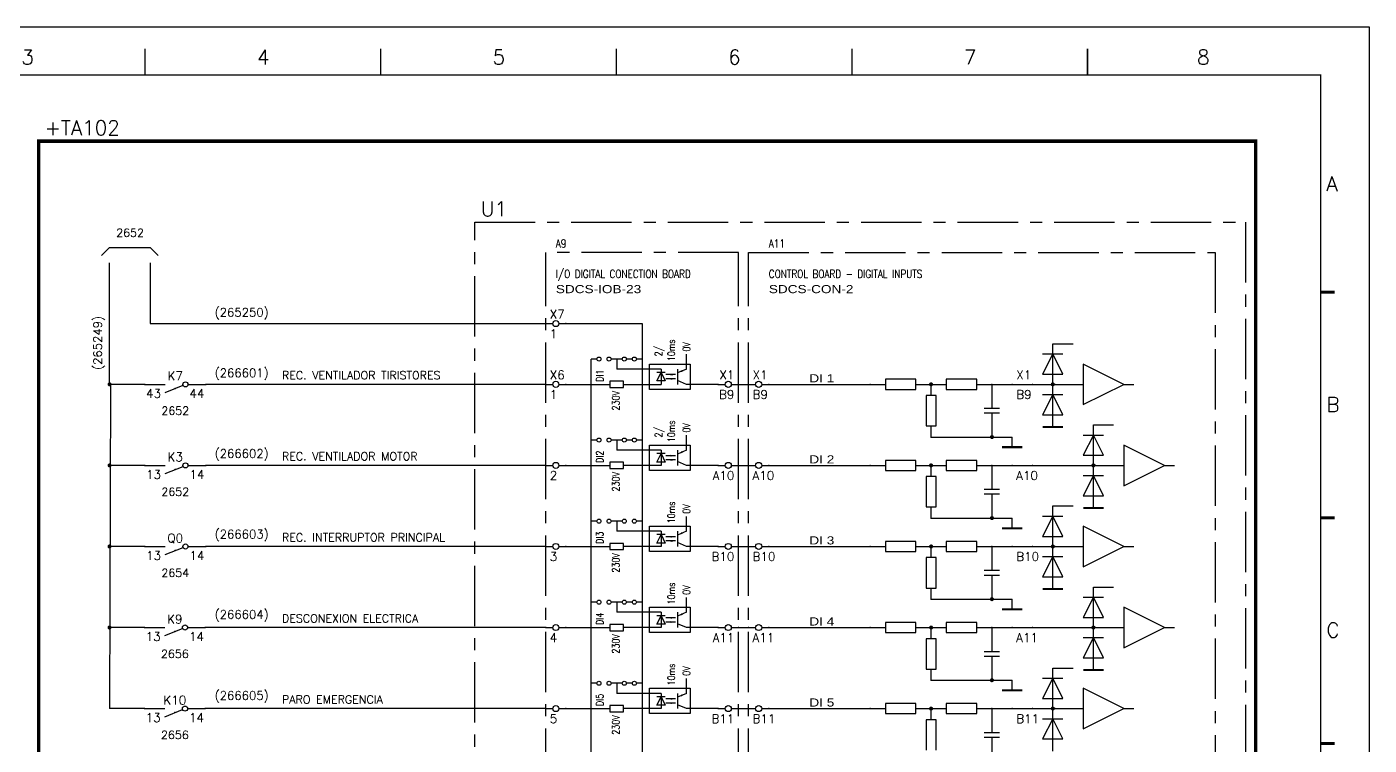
# Model space of a CAD drawing. Extents: x -25 to 1044, y -25744 to 292.
# Drawn here: x 271 to 548.9, y -9527.2 to -9378.3 of the extents above; entities that cross this region are included whole.
import ezdxf
from ezdxf.enums import TextEntityAlignment as Align

# ---------------------------------------------------------------- set-up
doc = ezdxf.new("R2010")
doc.units = 0
doc.header["$LTSCALE"] = 10
doc.header["$MEASUREMENT"] = 0
doc.linetypes.add('CENTER', pattern=[2, 1.25, -0.25, 0.25, -0.25])
doc.linetypes.add('DASHDOT', pattern=[1, 0.5, -0.25, 0, -0.25])
doc.layers.get('0').update_dxf_attribs({"linetype": 'CONTINUOUS'})
for name, color, linetype in [('1', 7, 'CONTINUOUS'), ('10', 5, 'CONTINUOUS'), ('102', 7, 'CONTINUOUS'), ('2', 7, 'CONTINUOUS'), ('25', 3, 'CONTINUOUS'), ('25PK', 4, 'CENTER'), ('35', 2, 'CONTINUOUS'), ('8', 1, 'CONTINUOUS'), ('9', 6, 'CONTINUOUS'), ('DIBUJO', 7, 'CONTINUOUS'), ('NODE', 7, 'CONTINUOUS')]:
    doc.layers.add(name, color=color, linetype=linetype)
doc.styles.add('ABBSTYLE', font='ROMANS.SHX', dxfattribs={"width": 0.8})
doc.styles.add('HELV', font='HELVBLD.SHX', dxfattribs={"width": 1.2})
doc.styles.add('ROMANS', font='romans')
doc.styles.get("Standard").update_dxf_attribs({"font": 'simplex'})

# ---------------------------------------------------------------- blocks, each defined once
blk = doc.blocks.new('NOD', base_point=(237.5, 170))
at = {"layer": 'NODE'}
blk.add_point((237.5, 170), dxfattribs=at)
blk = doc.blocks.new('$0702029')
at = {"layer": '102'}
for p, q in [((0, 0), (5, 0)), ((10.62, 0), (15, 0)), ((5, -2), (9.42, -0.23))]:
    blk.add_line(p, q, dxfattribs=at)
blk.add_circle((10, 0), 0.625, dxfattribs=at)
blk.add_point((7.5, -1), dxfattribs=at)
at = {"layer": '2'}
for p in [(0, 0), (15, 0)]:
    blk.add_blockref('NOD', p, dxfattribs=at)
at = {"layer": '8', "flags": 8}
blk.add_attdef('1A', text='', height=2.15, dxfattribs=at).set_placement((4, -3.32), align=Align.RIGHT)
blk.add_attdef('2A', (11, -3.32), '', height=2.15, dxfattribs=at)
at = {"layer": '9'}
blk.add_attdef('ID', text='', height=2.15, dxfattribs=at).set_placement((7.5, 1), align=Align.CENTER)
blk = doc.blocks.new('$000001')
at = {"layer": '2'}
for p, q in [((0, 0), (3.75, 0)), ((11.25, 1.25), (3.75, 1.25)), ((3.75, 1.25), (3.75, -1.25)), ((11.25, -1.25), (11.25, 1.25)), ((11.25, 0), (15, 0)), ((3.75, -1.25), (11.25, -1.25))]:
    blk.add_line(p, q, dxfattribs=at)
for p in [(0, 0), (15, 0)]:
    blk.add_blockref('NOD', p, dxfattribs=at)
at = {"layer": '8'}
blk.add_attdef('1A', text='', height=2.15, dxfattribs=at).set_placement((2.75, -3.325), align=Align.RIGHT)
blk.add_attdef('2A', (12.25, -3.325), '', height=2.15, dxfattribs=at)
at = {"layer": '9'}
blk.add_attdef('ID', text='', height=2.15, dxfattribs=at).set_placement((7.5, 2.425), align=Align.CENTER)
blk = doc.blocks.new('$$PLL21C')
for p, q in [((-2.5, 0), (-0.75, 0)), ((0.75, 0), (2.5, 0))]:
    blk.add_line(p, q)
at = {"layer": '2'}
blk.add_circle((0, 0), 0.75, dxfattribs=at)
for p in [(-2.5, 0), (2.5, 0)]:
    blk.add_blockref('NOD', p, dxfattribs=at)
at = {"layer": '8'}
blk.add_attdef('*A', (-1.5, -3.575), '', height=2.15, dxfattribs=at)
at = {"layer": '9'}
blk.add_attdef('ID', (-1.5, 1.25), '', height=2.15, dxfattribs=at)
blk = doc.blocks.new('$$PLR12C')
for p, q in [((-2.5, 0), (-0.75, 0)), ((0.75, 0), (2.5, 0))]:
    blk.add_line(p, q)
at = {"layer": '2'}
blk.add_circle((0, 0), 0.75, dxfattribs=at)
for p in [(-2.5, 0), (2.5, 0)]:
    blk.add_blockref('NOD', p, dxfattribs=at)
at = {"layer": '8'}
blk.add_attdef('*A', text='', height=2.15, dxfattribs=at).set_placement((1.5, -3.575), align=Align.RIGHT)
at = {"layer": '9'}
blk.add_attdef('ID', text='', height=2.15, dxfattribs=at).set_placement((1.5, 1.25), align=Align.RIGHT)
blk = doc.blocks.new('$$PLL21')
blk.add_line((-2.5, 0), (2.5, 0))
at = {"layer": '2'}
for p in [(-2.5, 0), (2.5, 0)]:
    blk.add_blockref('NOD', p, dxfattribs=at)
at = {"layer": '8'}
blk.add_attdef('*A', (-1.5, -3.575), '', height=2.15, dxfattribs=at)
at = {"layer": '9'}
blk.add_attdef('ID', (-1.5, 1.25), '', height=2.15, dxfattribs=at)
blk = doc.blocks.new('newcajec')
at = {"layer": '1'}
for points in [[(143.5, 272.5, 0.3, 0.3, 0), (143.5, 277.91, 0.3, 0.3, 0)], [(191.5, 272.5, 0.3, 0.3, 0), (191.5, 277.91, 0.3, 0.3, 0)], [(239.5, 272.5, 0.3, 0.3, 0), (239.5, 277.91, 0.3, 0.3, 0)], [(287.5, 272.5, 0.3, 0.3, 0), (287.5, 277.91, 0.3, 0.3, 0)], [(335.5, 272.5, 0.3, 0.3, 0), (335.5, 277.91, 0.3, 0.3, 0)], [(383.01, 228.23, 0.6, 0.6, 0), (385.82, 228.23, 0.6, 0.6, 0)], [(383.01, 182.23, 0.6, 0.6, 0), (385.82, 182.23, 0.6, 0.6, 0)], [(383.01, 136.23, 0.6, 0.6, 0), (385.82, 136.23, 0.6, 0.6, 0)]]:
    blk.add_lwpolyline(points, format="xyseb", dxfattribs=at)
at = {"layer": '1', "const_width": 0.3}
blk.add_lwpolyline([(0, 0), (0, 272.5), (383, 272.5), (383, 0)], close=True, dxfattribs=at)
at = {"layer": '1', "style": 'ROMANS'}
for s, p in [('3', (118.29, 274.68)), ('4', (166.29, 274.68)), ('5', (214.29, 274.68)), ('6', (262.29, 274.68)), ('7', (310.29, 274.68)), ('8', (357.79, 274.68)), ('A', (384.13, 248.84)), ('B', (384.13, 203.84)), ('C', (384.13, 157.84))]:
    blk.add_text(s, height=3, dxfattribs=at).set_placement(p)
at = {"layer": '10', "style": 'ROMANS'}
for tag, p in [('REV41', (3.5, 18.74)), ('REV43', (77.7, 18.74)), ('REV31', (3.5, 14.58)), ('REV33', (77.7, 14.58)), ('REV21', (3.5, 10.42)), ('REV23', (77.7, 10.42)), ('REV11', (3.5, 6.27)), ('REV13', (77.7, 6.27))]:
    blk.add_attdef(tag, text='', height=2.5, dxfattribs=at).set_placement(p, align=Align.MIDDLE)
for tag, p, height in [('REV42', (8, 17.49), 2.5), ('DOCUMENTTYPE', (216.43, 16.8), 2.5), ('SHEETNAME1', (100.5, 15.83), 2.5), ('DESIGNCHECK', (180.74, 14.83), 2.5), ('NOTA', (305.32, 15.8), 3), ('REV32', (8, 13.33), 2.5), ('SHEETNAME2', (100.5, 11.67), 2.5), ('OBJECT', (216.43, 12.4), 2.5), ('REV22', (8, 9.17), 2.5), ('ORDER', (305.32, 7.3), 4.5), ('SHEETNAME3', (100.5, 7.51), 2.5), ('DRAWINGCHECK', (180.53, 7.71), 2.5), ('CUSTOMER', (216.43, 8.08), 2.5), ('REV12', (8, 5.01), 2.5), ('SHEETNAME4', (100.5, 3.35), 2.5), ('USER', (180.63, 0.71), 2.5), ('DEPARTMENT', (271.93, 1.05), 2.5), ('DOCUMENT_ID', (305.32, 0.93), 4.4)]:
    blk.add_attdef(tag, p, '', height=height, dxfattribs=at)
for tag, width, p, p2 in [('REV44', 1.221199, (84.53, 17.49), (98.48, 17.49)), ('REV34', 1.221199, (84.53, 13.33), (98.48, 13.33)), ('REV24', 1.221199, (84.53, 9.17), (98.48, 9.17)), ('REV14', 1.221199, (84.53, 5.01), (98.48, 5.01)), ('CREATED2', 7.039915, (282.71, 1.05), (301.14, 1.05))]:
    blk.add_attdef(tag, text='', height=2.5, dxfattribs=dict(at, width=width)).set_placement(p, p2, align=Align.FIT)
for tag, p in [('SHEET', (382, 7.43)), ('NEXTSHEET', (382, 0.5))]:
    blk.add_attdef(tag, text='', height=2.5, dxfattribs=at).set_placement(p, align=Align.RIGHT)

msp = doc.modelspace()

# ---------------------------------------------------------------- linework, layer by layer
at = {"layer": '2', "color": 7}
for p, q in [((288.12, -9424.08), (286.44, -9425.76)), ((288.12, -9424.08), (296.52, -9424.08)), ((296.52, -9424.08), (298.2, -9425.76)), ((288.12, -9452.44), (288.12, -9427.24)), ((296.52, -9427.24), (296.52, -9439.84)), ((296.52, -9439.84), (378.42, -9439.84)), ((483.42, -9444.04), (487.62, -9444.04)), ((489.72, -9448.24), (489.72, -9456.64)), ((498.12, -9452.44), (489.72, -9448.24)), ((295.42, -9452.44), (288.12, -9452.44)), ((288.33, -9452.44), (288.12, -9519.64)), ((378.42, -9452.44), (308.02, -9452.44)), ((418.32, -9452.44), (420.42, -9452.44)), ((424.62, -9452.44), (445.62, -9452.44)), ((470.82, -9452.44), (489.72, -9452.44)), ((489.72, -9456.64), (498.12, -9452.44)), ((498.12, -9452.44), (500.22, -9452.44)), ((458.22, -9463.36), (475.02, -9463.36)), ((475.02, -9465.46), (475.02, -9463.36)), ((491.82, -9460.84), (496.02, -9460.84)), ((506.52, -9469.24), (498.12, -9465.04)), ((498.12, -9465.04), (498.12, -9473.44)), ((295.42, -9469.24), (288.12, -9469.24)), ((378.42, -9469.24), (308.02, -9469.24)), ((418.32, -9469.24), (420.42, -9469.24)), ((424.62, -9469.24), (445.62, -9469.24)), ((470.82, -9469.24), (498.12, -9469.24)), ((498.12, -9473.44), (506.52, -9469.24)), ((506.52, -9469.24), (508.62, -9469.24)), ((458.22, -9480.16), (475.02, -9480.16)), ((475.02, -9482.26), (475.02, -9480.16)), ((483.42, -9477.64), (487.62, -9477.64)), ((489.72, -9481.84), (489.72, -9490.24)), ((498.12, -9486.04), (489.72, -9481.84)), ((295.42, -9486.04), (288.12, -9486.04)), ((378.42, -9486.04), (308.02, -9486.04)), ((310.12, -9486.04), (308.02, -9486.04)), ((418.32, -9486.04), (420.42, -9486.04)), ((424.62, -9486.04), (445.62, -9486.04)), ((470.82, -9486.04), (489.72, -9486.04)), ((489.72, -9490.24), (498.12, -9486.04)), ((498.12, -9486.04), (500.22, -9486.04)), ((491.82, -9494.44), (496.02, -9494.44)), ((458.22, -9496.96), (475.02, -9496.96)), ((475.02, -9499.06), (475.02, -9496.96)), ((506.52, -9502.84), (498.12, -9498.64)), ((498.12, -9498.64), (498.12, -9507.04)), ((295.34, -9502.84), (288.12, -9502.84)), ((378.42, -9502.84), (307.94, -9502.84)), ((418.32, -9502.84), (420.42, -9502.84)), ((424.62, -9502.84), (445.62, -9502.84)), ((470.82, -9502.84), (498.12, -9502.84)), ((498.12, -9507.04), (506.52, -9502.84)), ((506.52, -9502.84), (508.62, -9502.84)), ((483.42, -9511.24), (487.62, -9511.24)), ((458.22, -9513.76), (475.02, -9513.76)), ((475.02, -9515.86), (475.02, -9513.76)), ((489.72, -9515.44), (489.72, -9523.84)), ((498.12, -9519.64), (489.72, -9515.44)), ((295.34, -9519.64), (288.12, -9519.64)), ((378.42, -9519.64), (307.94, -9519.64)), ((418.32, -9519.64), (420.42, -9519.64)), ((424.62, -9519.64), (445.62, -9519.64)), ((470.82, -9519.64), (489.72, -9519.64)), ((489.72, -9523.84), (498.12, -9519.64)), ((498.12, -9519.64), (500.22, -9519.64))]:
    msp.add_line(p, q, dxfattribs=at)
at = {"layer": '2'}
for p, q in [((481.32, -9446.14), (485.52, -9446.14)), ((483.42, -9446.14), (481.32, -9450.34)), ((483.42, -9452.44), (483.42, -9444.04)), ((485.52, -9450.34), (483.42, -9446.14)), ((481.32, -9450.34), (485.52, -9450.34)), ((457.17, -9454.75), (457.17, -9461.05)), ((459.27, -9454.75), (457.17, -9454.75)), ((458.22, -9454.75), (458.22, -9452.44)), ((459.27, -9461.05), (459.27, -9454.75)), ((470.82, -9452.44), (470.82, -9457.38)), ((481.32, -9454.54), (485.52, -9454.54)), ((483.42, -9454.54), (481.32, -9458.74)), ((483.42, -9461.26), (483.42, -9452.44)), ((485.52, -9458.74), (483.42, -9454.54)), ((469.24, -9457.38), (472.39, -9457.38)), ((472.39, -9458.43), (469.24, -9458.43)), ((470.82, -9458.43), (470.82, -9463.36)), ((481.32, -9458.74), (485.52, -9458.74)), ((457.17, -9461.05), (459.27, -9461.05)), ((458.22, -9463.36), (458.22, -9461.05)), ((489.72, -9462.94), (493.92, -9462.94)), ((491.82, -9462.94), (489.72, -9467.14)), ((491.82, -9469.24), (491.82, -9460.84)), ((493.92, -9467.14), (491.82, -9462.94)), ((489.72, -9467.14), (493.92, -9467.14)), ((459.27, -9471.55), (457.17, -9471.55)), ((457.17, -9471.55), (457.17, -9477.85)), ((458.22, -9471.55), (458.22, -9469.24)), ((459.27, -9477.85), (459.27, -9471.55)), ((470.82, -9469.24), (470.82, -9474.18)), ((489.72, -9471.34), (493.92, -9471.34)), ((491.82, -9471.34), (489.72, -9475.54)), ((491.82, -9478.06), (491.82, -9469.24)), ((493.92, -9475.54), (491.82, -9471.34)), ((469.24, -9474.18), (472.39, -9474.18)), ((472.39, -9475.23), (469.24, -9475.23)), ((470.82, -9475.23), (470.82, -9480.16)), ((489.72, -9475.54), (493.92, -9475.54)), ((457.17, -9477.85), (459.27, -9477.85)), ((458.22, -9480.16), (458.22, -9477.85)), ((483.42, -9479.74), (481.32, -9483.94)), ((481.32, -9479.74), (485.52, -9479.74)), ((483.42, -9486.04), (483.42, -9477.64)), ((485.52, -9483.94), (483.42, -9479.74)), ((481.32, -9483.94), (485.52, -9483.94)), ((457.17, -9488.35), (457.17, -9494.65)), ((459.27, -9488.35), (457.17, -9488.35)), ((458.22, -9488.35), (458.22, -9486.04)), ((459.27, -9494.65), (459.27, -9488.35)), ((470.82, -9486.04), (470.82, -9490.98)), ((481.32, -9488.14), (485.52, -9488.14)), ((483.42, -9488.14), (481.32, -9492.34)), ((483.42, -9494.86), (483.42, -9486.04)), ((485.52, -9492.34), (483.42, -9488.14)), ((469.24, -9490.98), (472.39, -9490.98)), ((472.39, -9492.03), (469.24, -9492.03)), ((470.82, -9492.03), (470.82, -9496.96)), ((481.32, -9492.34), (485.52, -9492.34)), ((457.17, -9494.65), (459.27, -9494.65)), ((458.22, -9496.96), (458.22, -9494.65)), ((489.72, -9496.54), (493.92, -9496.54)), ((491.82, -9496.54), (489.72, -9500.74)), ((491.82, -9502.84), (491.82, -9494.44)), ((493.92, -9500.74), (491.82, -9496.54)), ((489.72, -9500.74), (493.92, -9500.74)), ((459.27, -9505.15), (457.17, -9505.15)), ((457.17, -9505.15), (457.17, -9511.45)), ((458.22, -9505.15), (458.22, -9502.84)), ((459.27, -9511.45), (459.27, -9505.15)), ((470.82, -9502.84), (470.82, -9507.78)), ((491.82, -9504.94), (489.72, -9509.14)), ((489.72, -9504.94), (493.92, -9504.94)), ((491.82, -9511.66), (491.82, -9502.84)), ((493.92, -9509.14), (491.82, -9504.94)), ((469.24, -9507.78), (472.39, -9507.78)), ((472.39, -9508.83), (469.24, -9508.83)), ((470.82, -9508.83), (470.82, -9513.76)), ((489.72, -9509.14), (493.92, -9509.14)), ((457.17, -9511.45), (459.27, -9511.45)), ((458.22, -9513.76), (458.22, -9511.45)), ((483.42, -9513.34), (481.32, -9517.54)), ((481.32, -9513.34), (485.52, -9513.34)), ((483.42, -9519.64), (483.42, -9511.24)), ((485.52, -9517.54), (483.42, -9513.34)), ((481.32, -9517.54), (485.52, -9517.54)), ((458.22, -9521.95), (458.22, -9519.64)), ((470.82, -9519.64), (470.82, -9524.58)), ((481.32, -9521.74), (485.52, -9521.74)), ((483.42, -9521.74), (481.32, -9525.94)), ((483.42, -9528.46), (483.42, -9519.64)), ((485.52, -9525.94), (483.42, -9521.74)), ((457.17, -9521.95), (457.17, -9528.25)), ((459.27, -9521.95), (457.17, -9521.95)), ((459.27, -9528.25), (459.27, -9521.95)), ((469.24, -9524.58), (472.39, -9524.58)), ((472.39, -9525.63), (469.24, -9525.63)), ((470.82, -9525.63), (470.82, -9530.56)), ((481.32, -9525.94), (485.52, -9525.94))]:
    msp.add_line(p, q, dxfattribs=at)
at = {"layer": '2', "color": 3, "linetype": 'DASHDOT'}
msp.add_lwpolyline([(273.42, -9402.04, 0.706, 0.706, 0), (525.42, -9402.04, 0.706, 0.706, 0), (525.42, -9637.66, 0.706, 0.706, 0), (273.42, -9637.66, 0.706, 0.706, 0), (273.42, -9402.04, 0.706, 0.706, 0)], format="xyseb", dxfattribs=at)
at = {"layer": '2', "color": 7}
for points in [[(287.91, -9452.44, 0.42, 0.42, 1), (288.33, -9452.44, 0.42, 0.42, 1)], [(458.01, -9452.44, 0.42, 0.42, 1), (458.43, -9452.44, 0.42, 0.42, 1)], [(483.21, -9452.44, 0.42, 0.42, 1), (483.63, -9452.44, 0.42, 0.42, 1)], [(470.61, -9463.36, 0.42, 0.42, 1), (471.03, -9463.36, 0.42, 0.42, 1)], [(287.91, -9469.24, 0.42, 0.42, 1), (288.33, -9469.24, 0.42, 0.42, 1)], [(458.01, -9469.24, 0.42, 0.42, 1), (458.43, -9469.24, 0.42, 0.42, 1)], [(491.61, -9469.24, 0.42, 0.42, 1), (492.03, -9469.24, 0.42, 0.42, 1)], [(470.61, -9480.16, 0.42, 0.42, 1), (471.03, -9480.16, 0.42, 0.42, 1)], [(287.91, -9486.04, 0.42, 0.42, 1), (288.33, -9486.04, 0.42, 0.42, 1)], [(458.01, -9486.04, 0.42, 0.42, 1), (458.43, -9486.04, 0.42, 0.42, 1)], [(483.21, -9486.04, 0.42, 0.42, 1), (483.63, -9486.04, 0.42, 0.42, 1)], [(470.61, -9496.96, 0.42, 0.42, 1), (471.03, -9496.96, 0.42, 0.42, 1)], [(287.91, -9502.84, 0.42, 0.42, 1), (288.33, -9502.84, 0.42, 0.42, 1)], [(458.01, -9502.84, 0.42, 0.42, 1), (458.43, -9502.84, 0.42, 0.42, 1)], [(491.61, -9502.84, 0.42, 0.42, 1), (492.03, -9502.84, 0.42, 0.42, 1)], [(470.61, -9513.76, 0.42, 0.42, 1), (471.03, -9513.76, 0.42, 0.42, 1)], [(458.01, -9519.64, 0.42, 0.42, 1), (458.43, -9519.64, 0.42, 0.42, 1)], [(483.21, -9519.64, 0.42, 0.42, 1), (483.63, -9519.64, 0.42, 0.42, 1)]]:
    msp.add_lwpolyline(points, format="xyseb", close=True, dxfattribs=at)
for points in [[(481.32, -9461.26, 0.42, 0.42, 0), (485.52, -9461.26, 0.42, 0.42, 0)], [(472.92, -9465.46, 0.42, 0.42, 0), (477.12, -9465.46, 0.42, 0.42, 0)], [(489.72, -9478.06, 0.42, 0.42, 0), (493.92, -9478.06, 0.42, 0.42, 0)], [(472.92, -9482.26, 0.42, 0.42, 0), (477.12, -9482.26, 0.42, 0.42, 0)], [(481.32, -9494.86, 0.42, 0.42, 0), (485.52, -9494.86, 0.42, 0.42, 0)], [(472.92, -9499.06, 0.42, 0.42, 0), (477.12, -9499.06, 0.42, 0.42, 0)], [(489.72, -9511.66, 0.42, 0.42, 0), (493.92, -9511.66, 0.42, 0.42, 0)], [(472.92, -9515.86, 0.42, 0.42, 0), (477.12, -9515.86, 0.42, 0.42, 0)]]:
    msp.add_lwpolyline(points, format="xyseb", dxfattribs=at)
at = {"layer": '25', "linetype": 'CENTER'}
for p, q in [((378.42, -9616.24), (378.42, -9425.14)), ((418.32, -9425.14), (378.42, -9425.14)), ((418.32, -9616.24), (418.32, -9425.14))]:
    msp.add_line(p, q, dxfattribs=at)
at = {"layer": '25'}
for p, q in [((382.62, -9439.84), (398.37, -9439.84)), ((398.37, -9439.84), (398.37, -9564.79)), ((407.55, -9449.29), (407.55, -9446.2)), ((387.87, -9582.64), (387.87, -9447.19)), ((389.02, -9447.19), (387.87, -9447.19)), ((394.27, -9447.19), (391.96, -9447.19)), ((393.12, -9447.19), (393.12, -9449.29)), ((402.3, -9449.29), (393.12, -9449.29)), ((398.37, -9447.19), (397.21, -9447.19)), ((399.94, -9448.24), (408.34, -9448.24)), ((399.94, -9453.49), (399.94, -9448.24)), ((402.3, -9449.29), (402.3, -9452.44)), ((405.69, -9449.29), (405.69, -9452.44)), ((407.55, -9449.29), (405.72, -9450.08)), ((408.34, -9448.24), (408.34, -9453.49)), ((394.56, -9451.79), (391.67, -9451.79)), ((391.67, -9451.79), (391.67, -9453.1)), ((394.56, -9453.1), (394.56, -9451.79)), ((403.18, -9449.99), (401.43, -9449.99)), ((401.43, -9451.74), (402.3, -9449.99)), ((403.18, -9451.74), (401.43, -9451.74)), ((402.3, -9449.99), (403.18, -9451.74)), ((405.31, -9450.43), (403.31, -9450.43)), ((405.31, -9451.3), (403.31, -9451.3)), ((407.55, -9452.44), (405.72, -9451.65)), ((382.62, -9452.44), (391.67, -9452.44)), ((391.67, -9453.1), (394.56, -9453.1)), ((394.56, -9452.44), (402.3, -9452.44)), ((408.34, -9453.49), (399.94, -9453.49)), ((414.12, -9452.44), (407.55, -9452.44)), ((407.55, -9466.09), (407.55, -9463)), ((389.02, -9463.99), (387.87, -9463.99)), ((394.27, -9463.99), (391.96, -9463.99)), ((393.12, -9463.99), (393.12, -9466.09)), ((402.3, -9466.09), (393.12, -9466.09)), ((398.37, -9463.99), (397.21, -9463.99)), ((399.94, -9465.04), (408.34, -9465.04)), ((399.94, -9470.29), (399.94, -9465.04)), ((402.3, -9466.09), (402.3, -9469.24)), ((405.69, -9466.09), (405.69, -9469.24)), ((407.55, -9466.09), (405.72, -9466.88)), ((408.34, -9465.04), (408.34, -9470.29)), ((394.56, -9468.59), (391.67, -9468.59)), ((391.67, -9468.59), (391.67, -9469.9)), ((394.56, -9469.9), (394.56, -9468.59)), ((403.18, -9466.79), (401.43, -9466.79)), ((401.43, -9468.54), (402.3, -9466.79)), ((403.18, -9468.54), (401.43, -9468.54)), ((402.3, -9466.79), (403.18, -9468.54)), ((405.31, -9467.23), (403.31, -9467.23)), ((405.31, -9468.1), (403.31, -9468.1)), ((407.55, -9469.24), (405.72, -9468.45)), ((382.62, -9469.24), (391.67, -9469.24)), ((391.67, -9469.9), (394.56, -9469.9)), ((402.3, -9469.24), (394.56, -9469.24)), ((408.34, -9470.29), (399.94, -9470.29)), ((414.12, -9469.24), (407.55, -9469.24)), ((407.55, -9482.89), (407.55, -9479.8)), ((389.02, -9480.79), (387.87, -9480.79)), ((394.27, -9480.79), (391.96, -9480.79)), ((393.12, -9480.79), (393.12, -9482.89)), ((402.3, -9482.89), (393.12, -9482.89)), ((398.37, -9480.79), (397.21, -9480.79)), ((399.94, -9481.84), (408.34, -9481.84)), ((399.94, -9487.09), (399.94, -9481.84)), ((402.3, -9482.89), (402.3, -9486.04)), ((405.69, -9482.89), (405.69, -9486.04)), ((407.55, -9482.89), (405.72, -9483.68)), ((408.34, -9481.84), (408.34, -9487.09)), ((394.56, -9485.39), (391.67, -9485.39)), ((391.67, -9485.39), (391.67, -9486.7)), ((394.56, -9486.7), (394.56, -9485.39)), ((403.18, -9483.59), (401.43, -9483.59)), ((401.43, -9485.34), (402.3, -9483.59)), ((403.18, -9485.34), (401.43, -9485.34)), ((402.3, -9483.59), (403.18, -9485.34)), ((405.31, -9484.03), (403.31, -9484.03)), ((405.31, -9484.9), (403.31, -9484.9)), ((407.55, -9486.04), (405.72, -9485.25)), ((382.62, -9486.04), (391.67, -9486.04)), ((391.67, -9486.7), (394.56, -9486.7)), ((402.3, -9486.04), (394.56, -9486.04)), ((408.34, -9487.09), (399.94, -9487.09)), ((414.12, -9486.04), (407.55, -9486.04)), ((407.55, -9499.69), (407.55, -9496.6)), ((389.02, -9497.59), (387.87, -9497.59)), ((394.27, -9497.59), (391.96, -9497.59)), ((393.12, -9497.59), (393.12, -9499.69)), ((398.37, -9497.59), (397.21, -9497.59)), ((399.94, -9498.64), (408.34, -9498.64)), ((399.94, -9503.89), (399.94, -9498.64)), ((408.34, -9498.64), (408.34, -9503.89)), ((394.56, -9502.19), (391.67, -9502.19)), ((391.67, -9502.19), (391.67, -9503.5)), ((402.3, -9499.69), (393.12, -9499.69)), ((394.56, -9503.5), (394.56, -9502.19)), ((403.18, -9500.39), (401.43, -9500.39)), ((401.43, -9502.14), (402.3, -9500.39)), ((403.18, -9502.14), (401.43, -9502.14)), ((402.3, -9499.69), (402.3, -9502.84)), ((402.3, -9500.39), (403.18, -9502.14)), ((405.31, -9500.83), (403.31, -9500.83)), ((405.31, -9501.7), (403.31, -9501.7)), ((405.69, -9499.69), (405.69, -9502.84)), ((407.55, -9499.69), (405.72, -9500.48)), ((407.55, -9502.84), (405.72, -9502.05)), ((382.62, -9502.84), (391.67, -9502.84)), ((391.67, -9503.5), (394.56, -9503.5)), ((402.3, -9502.84), (394.56, -9502.84)), ((408.34, -9503.89), (399.94, -9503.89)), ((414.12, -9502.84), (407.55, -9502.84)), ((407.55, -9516.49), (407.55, -9513.4)), ((389.02, -9514.39), (387.87, -9514.39)), ((394.27, -9514.39), (391.96, -9514.39)), ((393.12, -9514.39), (393.12, -9516.49)), ((398.37, -9514.39), (397.21, -9514.39)), ((399.94, -9515.44), (408.34, -9515.44)), ((399.94, -9520.69), (399.94, -9515.44)), ((408.34, -9515.44), (408.34, -9520.69)), ((394.56, -9518.99), (391.67, -9518.99)), ((391.67, -9518.99), (391.67, -9520.3)), ((402.3, -9516.49), (393.12, -9516.49)), ((394.56, -9520.3), (394.56, -9518.99)), ((403.18, -9517.19), (401.43, -9517.19)), ((401.43, -9518.94), (402.3, -9517.19)), ((403.18, -9518.94), (401.43, -9518.94)), ((402.3, -9516.49), (402.3, -9519.64)), ((402.3, -9517.19), (403.18, -9518.94)), ((405.31, -9517.63), (403.31, -9517.63)), ((405.31, -9518.5), (403.31, -9518.5)), ((405.69, -9516.49), (405.69, -9519.64)), ((407.55, -9516.49), (405.72, -9517.28)), ((407.55, -9519.64), (405.72, -9518.85)), ((382.62, -9519.64), (391.67, -9519.64)), ((391.67, -9520.3), (394.56, -9520.3)), ((402.3, -9519.64), (394.56, -9519.64)), ((408.34, -9520.69), (399.94, -9520.69)), ((414.12, -9519.64), (407.55, -9519.64))]:
    msp.add_line(p, q, dxfattribs=at)
for centre in [(389.44, -9447.19), (391.54, -9447.19), (394.69, -9447.19), (396.79, -9447.19), (389.44, -9463.99), (391.54, -9463.99), (394.69, -9463.99), (396.79, -9463.99), (389.44, -9480.79), (391.54, -9480.79), (394.69, -9480.79), (396.79, -9480.79), (389.44, -9497.59), (391.54, -9497.59), (394.69, -9497.59), (396.79, -9497.59), (389.44, -9514.39), (391.54, -9514.39), (394.69, -9514.39), (396.79, -9514.39)]:
    msp.add_circle(centre, 0.42, dxfattribs=at)
for points in [[(406.4, -9449.56), (406.55, -9449.92), (407.55, -9449.29)], [(404.3, -9450.62), (404.3, -9450.24), (405.31, -9450.43)], [(404.3, -9451.11), (404.3, -9451.5), (405.31, -9451.3)], [(406.4, -9466.36), (406.55, -9466.72), (407.55, -9466.09)], [(404.3, -9467.42), (404.3, -9467.04), (405.31, -9467.23)], [(404.3, -9467.91), (404.3, -9468.3), (405.31, -9468.1)], [(406.4, -9483.16), (406.55, -9483.52), (407.55, -9482.89)], [(404.3, -9484.22), (404.3, -9483.84), (405.31, -9484.03)], [(404.3, -9484.71), (404.3, -9485.1), (405.31, -9484.9)], [(404.3, -9501.02), (404.3, -9500.64), (405.31, -9500.83)], [(404.3, -9501.51), (404.3, -9501.9), (405.31, -9501.7)], [(406.4, -9499.96), (406.55, -9500.32), (407.55, -9499.69)], [(404.3, -9517.82), (404.3, -9517.44), (405.31, -9517.63)], [(404.3, -9518.31), (404.3, -9518.7), (405.31, -9518.5)], [(406.4, -9516.76), (406.55, -9517.12), (407.55, -9516.49)]]:
    msp.add_solid(points, dxfattribs=at)
at = {"layer": '25PK'}
for p, q in [((363.72, -9622.54), (363.72, -9418.84)), ((363.72, -9418.84), (523.32, -9418.84)), ((523.32, -9418.84), (523.32, -9622.54)), ((420.42, -9616.24), (420.42, -9425.14)), ((420.42, -9425.14), (517.02, -9425.14)), ((517.02, -9425.14), (517.02, -9616.24))]:
    msp.add_line(p, q, dxfattribs=at)
at = {"layer": '35'}
for p, q in [((396.37, -9447.19), (395.11, -9447.19)), ((396.37, -9463.99), (395.11, -9463.99)), ((396.37, -9497.59), (395.11, -9497.59)), ((396.37, -9514.39), (395.11, -9514.39))]:
    msp.add_line(p, q, dxfattribs=at)
at = {"layer": 'DIBUJO'}
msp.add_lwpolyline([(128.92, -9378.34), (548.92, -9378.34), (548.92, -9675.34), (128.92, -9675.34), (128.92, -9378.34)], dxfattribs=at)

# ---------------------------------------------------------------- block references
at = {"layer": '2', "color": 7}
for name, p, xscale, yscale, zscale in [('newcajec', (149.6, -9665.32), 1.016442892079945, 1.016442892079945, 1.016442892079945), ('$000001', (445.62, -9452.44), 0.839999999999975, 0.839999999999975, 0.839999999999975), ('$000001', (458.22, -9452.44), 0.839999999999975, 0.839999999999975, 0.839999999999975), ('$000001', (445.62, -9469.24), 0.839999999999975, 0.839999999999975, 0.839999999999975), ('$000001', (458.22, -9469.24), 0.839999999999975, 0.839999999999975, 0.839999999999975), ('$000001', (445.62, -9486.04), 0.839999999999975, 0.839999999999975, 0.839999999999975), ('$000001', (458.22, -9486.04), 0.839999999999975, 0.839999999999975, 0.839999999999975), ('$000001', (445.62, -9502.84), 0.839999999999975, 0.839999999999975, 0.839999999999975), ('$000001', (458.22, -9502.84), 0.839999999999975, 0.839999999999975, 0.839999999999975), ('$000001', (445.62, -9519.64), 0.839999999999975, 0.839999999999975, 0.839999999999975), ('$000001', (458.22, -9519.64), 0.839999999999975, 0.839999999999975, 0.839999999999975)]:
    msp.add_blockref(name, p, dxfattribs=dict(at, xscale=xscale, yscale=yscale, zscale=zscale))
at = {"layer": '2', "color": 7, "xscale": 0.839999999999975, "yscale": 0.839999999999975, "zscale": 0.839999999999975}
for name, p, values in [('$$PLL21C', (380.52, -9439.84), {'ID': 'X7', '*A': '1'}), ('$$PLL21C', (380.52, -9452.44), {'ID': 'X6', '*A': '1'}), ('$$PLR12C', (416.22, -9452.44), {'ID': 'X1', '*A': 'B9'}), ('$$PLL21C', (422.52, -9452.44), {'ID': 'X1', '*A': 'B9'}), ('$$PLL21', (477.12, -9452.44), {'ID': 'X1', '*A': 'B9'}), ('$0702029', (295.42, -9452.44), {'ID': 'K7', '1A': '43', '2A': '44'}), ('$0702029', (295.42, -9469.24), {'ID': 'K3', '1A': '13', '2A': '14'}), ('$$PLL21C', (380.52, -9469.24), {'*A': '2'}), ('$$PLR12C', (416.22, -9469.24), {'*A': 'A10'}), ('$$PLL21C', (422.52, -9469.24), {'*A': 'A10'}), ('$$PLL21', (477.12, -9469.24), {'*A': 'A10'}), ('$0702029', (295.42, -9486.04), {'ID': 'Q0', '1A': '13', '2A': '14'}), ('$$PLL21C', (380.52, -9486.04), {'*A': '3'}), ('$$PLR12C', (416.22, -9486.04), {'*A': 'B10'}), ('$$PLL21C', (422.52, -9486.04), {'*A': 'B10'}), ('$$PLL21', (477.12, -9486.04), {'*A': 'B10'}), ('$0702029', (295.34, -9502.84), {'ID': 'K9', '1A': '13', '2A': '14'}), ('$$PLL21C', (380.52, -9502.84), {'*A': '4'}), ('$$PLR12C', (416.22, -9502.84), {'*A': 'A11'}), ('$$PLL21C', (422.52, -9502.84), {'*A': 'A11'}), ('$$PLL21', (477.12, -9502.84), {'*A': 'A11'}), ('$0702029', (295.34, -9519.64), {'ID': 'K10', '1A': '13', '2A': '14'}), ('$$PLL21C', (380.52, -9519.64), {'*A': '5'}), ('$$PLR12C', (416.22, -9519.64), {'*A': 'B11'}), ('$$PLL21C', (422.52, -9519.64), {'*A': 'B11'}), ('$$PLL21', (477.12, -9519.64), {'*A': 'B11'})]:
    msp.add_blockref(name, p, dxfattribs=at).add_auto_attribs(values)
at = {"layer": '2', "xscale": 0.839999999999975, "yscale": 0.839999999999975, "zscale": 0.839999999999975}
for p, rotation in [((458.22, -9452.44), 90), ((470.82, -9452.44), 270), ((483.84, -9452.44), 90), ((458.22, -9463.36), 90), ((470.82, -9463.36), 270), ((483.84, -9461.26), 90), ((458.22, -9469.24), 90), ((470.82, -9469.24), 270), ((492.24, -9469.24), 90), ((458.22, -9480.16), 90), ((470.82, -9480.16), 270), ((492.24, -9478.06), 90), ((458.22, -9486.04), 90), ((470.82, -9486.04), 270), ((483.84, -9486.04), 90), ((483.84, -9494.86), 90), ((458.22, -9496.96), 90), ((470.82, -9496.96), 270), ((458.22, -9502.84), 90), ((470.82, -9502.84), 270), ((492.24, -9502.84), 90), ((492.24, -9511.66), 90), ((458.22, -9513.76), 90), ((470.82, -9513.76), 270), ((458.22, -9519.64), 90), ((470.82, -9519.64), 270), ((483.84, -9519.64), 90)]:
    msp.add_blockref('NOD', p, dxfattribs=dict(at, rotation=rotation))

# ---------------------------------------------------------------- texts
at = {"layer": '2', "color": 6}
for s, height, p in [('+TA102', 3.024, (274.68, -9400.78)), ('U1', 3.024, (364.98, -9417.58)), ('(265250)', 1.764, (309.88, -9438.4)), ('(266601)', 1.764, (309.88, -9450.94)), ('(266602)', 1.764, (309.88, -9467.66)), ('(266603)', 1.764, (309.88, -9484.37)), ('(266604)', 1.764, (309.88, -9501.01)), ('(266605)', 1.764, (309.88, -9517.81))]:
    msp.add_text(s, height=height, dxfattribs=at).set_placement(p)
at = {"layer": '2', "color": 7, "style": 'ROMANS'}
for s, p in [('2652', (292.37, -9421.86)), ('2652', (301.72, -9458.74)), ('2652', (301.72, -9475.54)), ('2654', (301.72, -9492.34)), ('2656', (301.64, -9509.14)), ('2656', (301.64, -9525.94))]:
    msp.add_text(s, height=1.68, dxfattribs=at).set_placement(p, align=Align.CENTER)
at = {"layer": '2', "color": 6}
msp.add_text('(265249)', height=1.764, rotation=90, dxfattribs=at).set_placement((286.53, -9449.45))
at = {"layer": '2', "color": 7, "style": 'ROMANS'}
for s, p in [('REC. VENTILADOR TIRISTORES', (323.82, -9451.39)), ('REC. VENTILADOR MOTOR', (323.82, -9468.19)), ('REC. INTERRUPTOR PRINCIPAL', (323.82, -9484.99)), ('DESCONEXION ELECTRICA', (323.82, -9501.79)), ('PARO EMERGENCIA', (323.82, -9518.59))]:
    msp.add_text(s, height=1.68, dxfattribs=at).set_placement(p)
at = {"layer": '25'}
for s, style, width, p in [('A9', 'ABBSTYLE', 0.8, (380.52, -9424.09)), ('A11', 'ABBSTYLE', 0.8, (424.62, -9424.09)), ('I/O DIGITAL CONECTION BOARD', 'ABBSTYLE', 0.8, (380.52, -9430.39)), ('CONTROL BOARD - DIGITAL INPUTS', 'ABBSTYLE', 0.8, (424.62, -9430.39)), ('SDCS-IOB-23', 'HELV', 1.2, (380.52, -9433.54)), ('SDCS-CON-2', 'HELV', 1.2, (424.62, -9433.54)), ('DI 1', 'HELV', 1.2, (433.02, -9452.02)), ('DI 2', 'HELV', 1.2, (433.02, -9468.82)), ('DI 3', 'HELV', 1.2, (433.02, -9485.62)), ('DI 4', 'HELV', 1.2, (433.02, -9502.42)), ('DI 5', 'HELV', 1.2, (433.02, -9519.22))]:
    msp.add_text(s, height=1.68, dxfattribs=dict(at, style=style, width=width)).set_placement(p)
at = {"layer": '25', "style": 'ROMANS', "width": 0.8}
for s, p in [('10ms', (405.19, -9447.65)), ('0V', (408.32, -9445.65)), ('2/', (402.53, -9446.64)), ('DI1', (390.36, -9451.91)), ('10ms', (405.19, -9464.45)), ('0V', (408.32, -9462.45)), ('2/', (402.53, -9463.44)), ('DI2', (390.36, -9468.71)), ('10ms', (405.19, -9481.25)), ('0V', (408.32, -9479.25)), ('DI3', (390.36, -9485.51)), ('10ms', (405.19, -9498.05)), ('0V', (408.32, -9496.05)), ('DI4', (390.36, -9502.31)), ('10ms', (405.19, -9514.85)), ('0V', (408.32, -9512.85)), ('DI5', (390.36, -9519.11))]:
    msp.add_text(s, height=1.512, rotation=90, dxfattribs=at).set_placement(p)
for p in [(393.69, -9453.81), (393.69, -9470.61), (393.69, -9487.41), (393.69, -9504.21), (393.69, -9521.01)]:
    msp.add_text('230V', height=1.512, rotation=90, dxfattribs=at).set_placement(p, align=Align.RIGHT)

doc.saveas('drawing.dxf')
